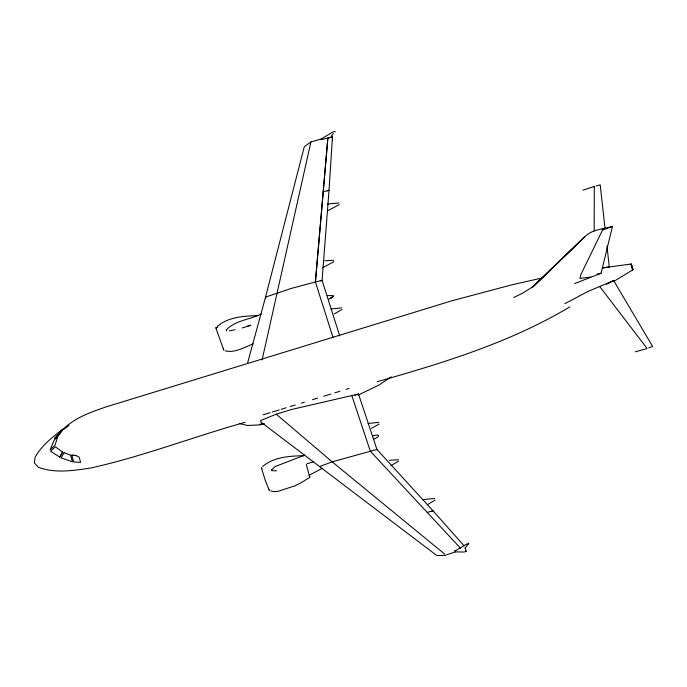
<?xml version="1.0" encoding="UTF-8"?>
<svg xmlns="http://www.w3.org/2000/svg" width="687" height="687" viewBox="0 0 687 687"><rect width="100%" height="100%" fill="white"/><g stroke="black" fill="none" stroke-linecap="round" stroke-linejoin="round"><path stroke-width="1.03" d="M594.169 230.969L594.324 186.409L582.859 190.187M271.674 469.908L275.212 466.533L304.899 455.052M226.281 329.966C234.988 320.4 249.974 319.687 261.137 314.002M271.932 470.681L271.683 469.693M332.508 136.069L329.03 190.239L322.083 280.33L339.722 335.9M333.006 337.403L315.402 281.988L327.871 138.001L331.89 136.928L327.957 138.362M247.509 363.268L265.543 297.11L291.322 288.403L315.402 281.988L327.871 138.001L321.25 139.71L321.198 139.023L332.474 132.162L334.955 131.406L335.144 132.007M226.573 330.876L226.289 329.76M270.652 490.879L273.641 491.6L277.685 491.411L294.792 485.898L301.49 482.557L309.82 477.267L306.265 464.36M321.198 139.023L310.928 141.917L262.091 359.962M303.207 455.876L303.259 455.696C289.467 456.065 273.357 456.992 262.657 466.585M513.67 297.488L522.292 293.375L533.756 286.161L584.577 236.998L531.944 287.621L585.135 236.422C592.331 229.183 603.323 229.338 612.478 226.349L601.073 273.289L574.633 283.542M602.113 228.943L602.508 230.162L580.962 274.336L579.905 278.415L590.777 277.059M62.569 452.02L59.795 457.104L50.563 451.256L55.389 446.833L62.569 452.02L59.769 457.13M332.113 134.97L333.247 133.544M468.474 542.962L468.663 543.563L465.262 547.848L466.095 551.403L464.008 552.039L455.455 551.884L444.936 555.354L436.889 555.594L260.888 422.05L260.545 420.59L276.268 414.192L291.511 409.512L358.502 394.029L376.948 449.461L433.033 510.81L464.103 545.839M57.974 434.777L62.062 429.761L62.543 430.363L58.447 435.687L54.814 438.306L57.974 434.777L54.814 438.306M217.221 326.523C227.938 316.956 244.022 316.011 257.814 315.634M68.399 424.738L63.067 428.971L63.444 429.65L68.855 425.493L68.399 424.738C79.168 416.142 92.401 411.745 105.205 407.185L451.831 300.803L512.665 284.616L541.845 278.055M310.928 141.917L304.281 146.76L265.543 297.11L265.757 298.029M62.062 429.761C51.851 437.542 41.546 445.829 35.114 457.207L34.35 462.823L38.214 467.194C55.037 473.652 73.621 470.535 90.959 467.976C143.308 456.305 193.571 436.734 245.173 422.282M391.255 376.837L378.915 385.063L358.21 395.094M564.92 303.645L587.789 291.546L613.663 280.579L652.65 346.488L648.708 347.914M602.482 267.844L631.276 264.023L633.036 269.742L613.637 281.498M333.951 261.653L322.349 267.853M427.46 504.636L435.094 500.076M339.249 204.623L327.587 210.815M390.989 465.657L398.658 461.106M569.832 306.874C510.286 342.478 443.596 362.805 377.318 381.697M334.32 313.899L341.989 309.545M371.461 428.387L379.13 424.034M308.995 475.344L322.315 468.276M328.601 299.386L333.487 296.389L333.307 295.642L327.424 295.573M606.346 284.298L613.663 280.579M373.943 439.087C380.667 436.297 380.169 433.643 372.912 435.85M253.177 343.938C244.426 347.184 234.799 353.298 225.216 350.817M612.478 226.349L602.508 230.162M320.34 280.974L322.083 280.33L315.402 281.988M355.024 395.317L358.502 394.029M327.184 190.917L329.03 190.239L323.216 191.828M431.187 511.489L433.033 510.81L427.211 512.399M242.185 327.974L250.953 325.226L247.938 325.87M223.799 350.284L216.044 328.395L215.941 327.751L217.805 327.175M263.198 414.828L270.197 412.672M272.198 412.063L279.197 409.907M281.198 409.297L286.196 407.76M290.197 406.532L295.195 404.995M301.301 403.123L304.358 402.187M312.491 399.688L317.583 398.125M323.68 396.253L330.808 394.072M334.87 392.818L339.962 391.264M346.059 389.383L349.116 388.447M263.774 423.639L259.755 424.867L247.586 425.511L239.669 423.639M468.663 543.563L466.19 544.327L454.906 551.189L454.571 550.665M307.106 463.673L313.195 461.973M596.144 185.962L600.215 184.863L604.981 228.084M376.948 449.461L332.182 461.836L320.408 466.25L320.623 467.16M235.109 329.786L229.235 330.791M607.291 267.518L609.283 267.088L606.964 246.006M330.979 308.978L341.611 307.905M368.12 423.467L378.752 422.402M327.484 204.013L338.863 202.983M422.488 499.664L434.716 498.436M597.14 274.061L601.073 273.289M261.258 423.973L263.902 423.484M635.295 351.813L646.888 348.601L646.759 348.034L599.648 286.436M603.126 267.93L609.283 267.088M324.788 260.811L333.633 260.279M389.486 460.247L398.34 459.74M259.497 424.3L264.366 424.119M272.842 470.715L276.457 470.835M71.757 455.129L76.248 455.627L79.16 457.198L80.628 462.437L73.715 461.947L71.783 455.12L76.248 455.627M215.941 327.751L216.56 328.755M444.635 554.083L332.182 461.836L276.268 414.192M460.47 548.183L370.267 451.119L351.787 395.497M633.036 269.742L632.452 268.145M630.829 264.16L632.598 269.888L632.306 269.167M309.554 476.718L309.82 477.267M261.996 468.817L261.378 467.813L265.173 480.058L269.244 490.346L269.141 489.702M465.4 548.449L465.211 547.891L465.417 548.509M332.379 139.238L332.577 139.839M465.898 550.802L466.095 551.403M331.701 136.352L331.898 136.971L331.546 135.683M632.117 267.097L631.276 264.023M223.335 348.309L223.704 349.64M594.324 186.409L594.453 186.976M455.352 551.283L455.455 551.884M57.665 436.984L54.917 445.382L50.074 449.762L54.256 440.041L57.665 436.984M64.089 452.647L61.16 457.877L72.479 461.853L70.598 455.18L64.089 452.647M333.487 296.389L330.799 298.106L333.487 296.389"/></g></svg>
